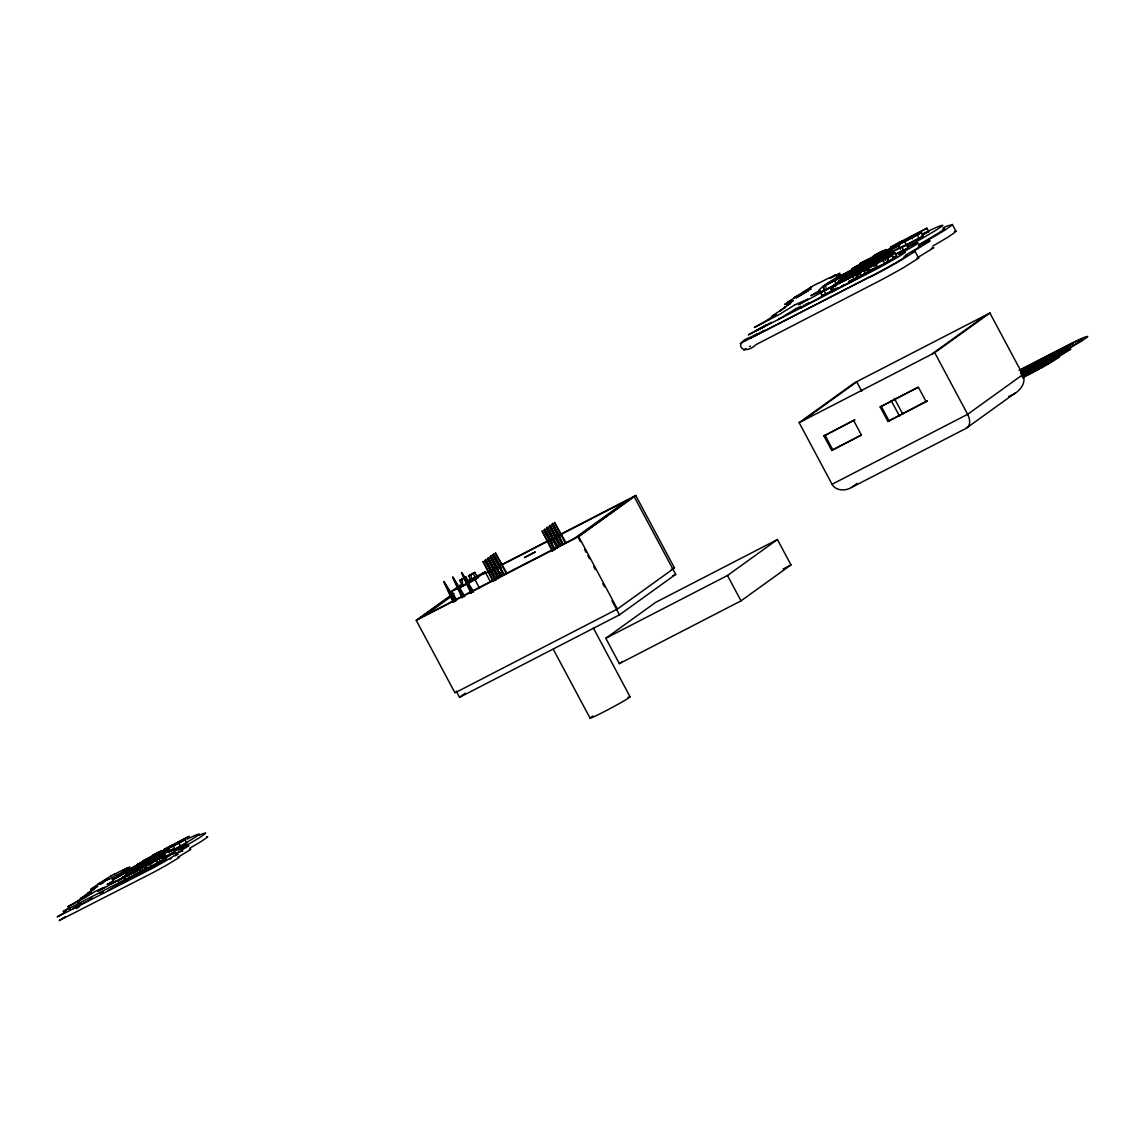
<?xml version="1.0" encoding="UTF-8"?>
<svg xmlns="http://www.w3.org/2000/svg" width="1145" height="1145" viewBox="0 0 1145 1145"><rect width="100%" height="100%" fill="white"/><g stroke="black" fill="none" stroke-linecap="round" stroke-linejoin="round"><path stroke-width="1.5" d="M916.644 258.512L918.433 257.983A26.85 1.174 -28.1 0 1 918.605 258.14L903.448 267.687A57.579 2.505 -28.1 0 1 898.882 270.277L889.822 275.315A32.947 1.431 -28.1 0 1 886.917 276.89A33.878 1.474 -28.1 0 1 880.333 280.425L756.043 344.616C742.575 357.168 731.984 342.613 751.177 336.974M120.039 874.766L123.488 872.619A63.848 2.791 -28.1 0 0 124.318 872.118L126.179 870.987A32.661 1.431 -28.1 0 0 126.923 870.529L128.483 869.527A34.722 1.517 -28.1 0 0 128.913 869.241L141.679 862.528M943.265 227.726A50.867 2.218 -28.1 0 1 946.357 226.366L952.382 224.477L951.395 225.536A186.105 8.115 -28.1 0 1 950.536 226.209L944.983 230.059A35.667 1.56 -28.1 0 1 942.464 231.619L936.882 234.911A57.737 2.519 -28.1 0 1 933.046 237.13L931.744 237.874A66.496 2.905 -28.1 0 1 920.508 244.2L918.476 245.316M895.061 254.748L908.4 248.05L906.625 244.658L892.485 251.757A25.977 1.131 -28.1 0 1 885.013 255.879A40.275 1.76 -28.1 0 1 873.678 261.861M804.72 305.744L815.941 299.761A48.405 2.118 -28.1 0 1 818.331 298.387L822.382 296.083L820.593 292.719A17.747 0.773 -28.1 0 0 824.185 290.873L826.976 289.399A98.384 4.294 -28.1 0 0 830.54 287.524L835.836 284.704L830.111 288.34L868.683 267.758M835.907 289.198L831.914 291.689L870.486 271.122L867.395 272.553M854.256 268.989L855.057 268.417L856.26 270.664L873.707 261.833L874.909 264.066M919.049 245.445L922.856 243.685A30.056 1.317 -28.1 0 1 924.516 242.955L929.711 241.022A30.471 1.331 -28.1 0 1 930.212 240.965L912.236 252.014L914.841 251.27A26.85 1.174 -28.1 0 1 915.012 251.428L899.856 260.974A57.579 2.505 -28.1 0 1 895.304 263.565L886.23 268.603A32.947 1.431 -28.1 0 1 883.325 270.177A33.878 1.474 -28.1 0 1 876.741 273.698L871.001 276.704M819.834 290.486L813.15 294.337A24.904 1.088 -28.1 0 1 812.106 294.923L810.875 295.711L813.007 294.766A26.979 1.174 -28.1 0 1 813.895 294.351L814.481 294.093A64.75 2.82 -28.1 0 1 815.569 293.635L818.231 292.762A24.947 1.088 -28.1 0 0 819.004 292.519L819.734 292.233A64.363 2.805 -28.1 0 0 821.137 291.66L821.638 291.46A27.208 1.188 -28.1 0 0 822.869 290.916L826.332 289.399L825.201 290.114A24.474 1.073 -28.1 0 1 824.271 290.644L816.142 295.267A42.995 1.875 -28.1 0 0 813.852 296.569L802.23 302.752A66.754 2.905 -28.1 0 1 799.911 303.955L798.451 304.699L799.926 303.84A35.581 1.546 -28.1 0 0 800.741 303.382L801.629 302.881A54.488 2.376 -28.1 0 1 803.132 302.022L808.141 299.088L801.843 301.779A59.368 2.591 -28.1 0 0 800.326 302.466L799.568 302.81M172.108 849.79L173.167 849.132L174.612 853.097M805.522 291.431L804.52 291.889A23 1.002 -28.1 0 0 802.287 293.149L797.893 295.653A33.52 1.46 -28.1 0 1 797.278 295.997L793.857 297.829L797.192 295.854A21.669 0.945 -28.1 0 0 798.008 295.381L803.575 292.018M849.189 273.397L842.405 276.775L845.726 274.886A61.157 2.662 -28.1 0 1 847.085 274.213L869.957 261.861A77.831 3.392 -28.1 0 1 874.708 259.142L879.832 256.179L873.563 259.357A29.011 1.259 -28.1 0 1 867.939 262.191L869.928 260.974M1030.786 367.244L1029.627 367.989L1046.315 359.387A56.921 2.476 -28.1 0 1 1052.412 356.252L1022.242 372.168L1022.828 371.696A24.746 1.073 -28.1 0 0 1020.982 372.64M889.064 253.245L896.95 249.08A85.904 3.75 -28.1 0 1 901 247.177A51.826 2.261 -28.1 0 1 906.697 244.615M847.2 276.331L881.321 258.326L847.243 276.346L848.488 278.564M151.727 866.336L149.222 863.058L150.381 862.314M787.76 302.08L793.113 298.645A21.068 0.916 -28.1 0 1 795.346 297.399L795.761 297.17M890.71 253.303L873.478 263.235A20.123 0.873 -28.1 0 0 869.885 264.982L838.412 281.126L839.614 283.373M175.886 853.626L188.682 845.897A46.702 2.032 -28.1 0 0 188.81 845.697L188.825 845.654A24.346 1.059 -28.1 0 0 188.539 845.611L185.247 846.742A21.598 0.945 -28.1 0 0 184.159 847.2L181.64 848.345A59.325 2.591 -28.1 0 0 180.108 849.06M138.33 865.062L138.917 864.661A24.746 1.073 -28.1 0 0 129.414 869.627L127.439 870.644L134.452 866.751A43.997 1.918 -28.1 0 0 139.404 864.217L146.903 860.181L145.716 860.954M122.443 877.456L122.83 877.184A24.403 1.059 -28.1 0 1 127.653 874.236L141.264 867.18M129.6 870.844L130.616 870.171M1039.545 363.48L1037.356 364.768A48.176 2.104 -28.1 0 0 1032.647 367.473L1021.655 373.685M146.531 863.144L157.266 857.605A20.095 0.873 -28.1 0 1 158.411 856.99L162.175 855.1L164.107 858.721M876.197 262.935L867.91 267.515A92.029 4.007 -28.1 0 0 878.043 262.577M796.076 297.772L797.936 296.669M123.445 877.471L119.366 880.047L129.528 874.809M125.435 881.049C124.991 883.511 124.018 877.829 124.275 876.941M471.497 579.298L468.491 581.86L469.078 582.948L477.88 577.638L474.746 572.385L468.534 575.892L471.554 581.202L477.88 577.638L468.491 581.86L477.88 577.638M113.398 880.791L108.718 883.482A22.327 0.973 -28.1 0 1 107.816 883.997L107.115 884.47L108.489 883.868A18.978 0.83 -28.1 0 1 109.09 883.611L109.276 883.525A43.41 1.889 -28.1 0 1 110.178 883.138L111.824 882.68A19.308 0.844 -28.1 0 0 112.296 882.552L112.596 882.437A45.313 1.975 -28.1 0 0 113.827 881.965L113.985 881.893A20.209 0.887 -28.1 0 0 114.987 881.478L117.062 880.605L109.877 884.756A32.489 1.417 -28.1 0 0 108.274 885.686L105.383 887.303M121.298 883.711L128.197 880.147M1040.576 360.875L1030.7 366.028A18.506 0.801 -28.1 0 1 1026.95 367.846L1026.721 367.931M870.314 271.293L868.697 267.73M122.515 877.456L135.081 870.73A59.182 2.576 -28.1 0 0 138.073 869.112L142.538 866.665A31.13 1.36 -28.1 0 0 134.724 870.715L126.093 876.34L145.959 865.82M467.289 583.435L462.694 585.782L459.675 580.458L465.886 576.951L469.035 582.218L460.218 587.514L459.632 586.426L465.314 584.895L468.448 581.116L469.035 582.218L465.9 580.486M468.534 575.892L474.746 572.385M1026.721 367.903L1040.605 360.832M150.811 861.498L155.648 858.635M103.58 881.951L107.215 879.732M107.029 879.818L106.771 879.36M896.907 245.216A138.617 6.04 -28.1 0 1 911.234 236.543L927.049 228.184L924.23 229.544A144.843 6.312 -28.1 0 1 899.011 242.525L890.395 247.306L891.869 246.59A51.597 2.247 -28.1 0 1 897.394 243.685L903.033 240.765L887.575 250.039A43.925 1.918 -28.1 0 1 880.734 253.546L877.099 255.378M921.854 235.383L928.838 231.533L926.033 232.907A144.843 6.312 -28.1 0 1 922.684 234.639M96.209 885.543L90.884 889.135L95.965 886.989M126.064 874.408L127.968 873.549M858.822 269.948L857.619 267.715A45.199 1.975 -28.1 0 1 850.205 271.895L835.392 279.981A48.791 2.133 -28.1 0 1 823.742 286.15L820.264 288.726A132.419 5.782 -28.1 0 0 819.19 289.871L819.104 290.028A72.493 3.163 -28.1 0 0 819.133 290.315L819.82 290.429M824.872 289.728L822.053 292.075A132.419 5.782 -28.1 0 0 821.623 292.49M456.683 600.18L451.831 591.149L465.314 584.895L459.632 586.426L463.94 584.837L462.694 585.782L462.208 579.098M176.673 854.141L177.489 853.44A21.912 0.959 -28.1 0 0 177.504 853.297L175.929 853.655M1058.638 357.541L1059.454 356.854A21.912 0.959 -28.1 0 0 1059.483 356.696L1057.894 357.054L1070.661 349.311A46.702 2.032 -28.1 0 0 1070.79 349.11L1070.79 349.068A24.346 1.059 -28.1 0 0 1070.518 349.01L1067.226 350.141A21.598 0.945 -28.1 0 0 1066.138 350.613L1064.149 351.501A57.937 2.533 -28.1 0 0 1061.63 352.674L1059.926 353.476L1062.159 352.231M122.973 870.458L124.59 869.499A24.131 1.059 -28.1 0 1 125.835 868.769L127.009 868.096L124.046 869.613A20.81 0.902 -28.1 0 0 122.114 870.386L114.987 873.936M825.03 289.599L823.241 286.25L826.719 283.717A98.771 4.308 -28.1 0 1 827.305 283.287L832.501 280.067A83.442 3.635 -28.1 0 0 834.032 279.137L837.525 277.018A16.602 0.73 -28.1 0 0 838.154 276.632L840.917 274.6A27.194 1.188 -28.1 0 0 840.087 274.814A21.726 0.945 -28.1 0 0 839.457 275.058L836.852 276.145M78.604 901.759L79.592 901.043M892.699 258.67L896.778 256.108L895.147 252.63L884.054 259.085L884.813 258.469A17.447 0.759 -28.1 0 0 886.702 257.281L887.919 259.5M896.778 256.108L892.442 258.298M919.134 247.019L918.075 247.749A17.533 0.759 -28.1 0 1 916.916 248.494L913.796 250.369A39.03 1.703 -28.1 0 1 911.305 251.814L908.772 253.26A22.37 0.973 -28.1 0 1 906.482 254.562L905.795 254.934M147.748 869.613L143.697 872.104M162.003 855.258L150.625 861.598M462.122 583.75L451.831 591.149L474.86 579.298L485.151 571.885L489.96 580.944M460.218 587.514L463.94 584.837M482.789 574.404L635.761 495.484L674.477 567.977L617.398 609.054L454.966 692.854L416.265 620.361L453.348 593.668M417.954 619.402L453.978 593.468M469.078 582.948L472.799 580.272L471.554 581.202L471.067 574.532M453.42 594.942L424.723 615.595L574.217 538.465L627.303 500.265L501.41 565.201M577.867 536.905L634.072 496.458L675.679 574.375L619.488 614.836L459.56 697.334L456.24 691.093M416.265 620.361L578.697 536.561L635.761 495.484M96.094 886.917L90.569 890.653L92.316 889.593M90.856 892.442L91.557 891.883L89.052 892.9A16.803 0.73 -28.1 0 1 88.251 893.229L88.079 893.286A26.764 1.174 -28.1 0 1 87.578 893.458L90.899 890.882A62.317 2.719 -28.1 0 0 91.428 890.524L94.362 888.892A29.169 1.274 -28.1 0 1 93.26 889.665L92.716 890.023A48.806 2.133 -28.1 0 0 91.829 890.624L80.307 898.639L83.241 897.15A28.825 1.259 -28.1 0 1 82.855 897.437L75.169 902.575A37.212 1.617 -28.1 0 1 70.704 905.051L69.172 905.895A31.416 1.374 -28.1 0 0 68.428 906.31L67.555 906.797L69.63 905.795A16.617 0.73 -28.1 0 0 71.291 904.951L85.574 897.422A38.816 1.689 -28.1 0 0 86.705 896.649L88.237 895.648A22.828 1.002 -28.1 0 1 90.312 894.388L91.128 893.916A27.194 1.188 -28.1 0 0 91.986 893.401L94.162 892.027A28.825 1.259 -28.1 0 1 94.649 891.712L97.382 890.323A17.261 0.759 -28.1 0 0 97.969 890.08L99.415 889.436A44.054 1.918 -28.1 0 1 100.66 888.892L104.51 887.318L100.975 889.393A40.132 1.746 -28.1 0 0 99.901 889.994L99.286 890.352A26.263 1.145 -28.1 0 1 98.713 890.681L97.697 891.268L98.47 890.882A40.161 1.746 -28.1 0 0 100.259 889.966L105.125 887.432M989.895 313L934.735 352.703L967.639 414.318C969.972 418.469 971.232 425.697 966.137 428.33L851.408 487.512C845.396 491.162 835.793 491.062 832.057 484.263L799.153 422.648L854.313 382.945L989.895 313L1022.8 374.615C1027.451 384.262 1017.361 393.808 1008.759 396.356M803.675 420.1L856.746 381.9L861.727 391.218M932.302 353.748L985.373 315.548M459.56 697.334L465.328 693.183M823.956 435.944L854.743 419.857L823.956 435.944L831.699 450.443L861.441 435.1L853.698 420.601M887.919 421.446L927.192 400.979L887.919 421.446L880.176 406.947L917.918 387.268M831.699 450.443L860.925 435.157M605.791 638.266L655.756 602.313L777.426 539.538L790.98 564.914L741.015 600.867L619.345 663.642L605.791 638.266L727.476 575.491L777.426 539.538M851.408 487.512L857.161 483.362M619.345 663.642L622.193 661.581M1022.8 374.615L967.639 414.318L832.057 484.263M966.137 428.33L1015.186 393.036M106.127 879.589L100.631 882.695A21.583 0.945 -28.1 0 1 100.073 883.01L97.855 884.198L100.202 882.809A23.816 1.045 -28.1 0 0 101.146 882.251L101.504 882.036A29.312 1.274 -28.1 0 1 102.506 881.435L104.596 879.918A19.408 0.844 -28.1 0 1 105.612 879.245L110.707 876.183M477.937 576.994L485.151 571.885L466.731 581.374M78.418 902.317L77.674 902.847M80.708 903.935L79.592 904.707M79.606 906.468L78.189 907.47M785.47 304.255L793.199 300.562L786.615 305.343L790.651 303.339A37.456 1.632 -28.1 0 1 789.735 303.969A30.586 1.331 -28.1 0 1 789.291 304.269L788.29 304.928A55.103 2.404 -28.1 0 0 787.374 305.543L771.945 316.235L776.181 314.131A37.47 1.632 -28.1 0 1 775.737 314.431L764.903 321.602A55.189 2.404 -28.1 0 1 758.92 324.894L754.412 327.398L755.085 327.069A20.281 0.887 -28.1 0 1 755.657 326.797L757.475 325.881A26.85 1.174 -28.1 0 0 759.894 324.65L780.876 313.587A47.589 2.075 -28.1 0 0 782.207 312.685L784.626 311.125A28.596 1.245 -28.1 0 1 787.216 309.579L792.412 306.416A45.643 1.989 -28.1 0 1 793.084 305.987L794.372 305.2M785.341 307.418L783.81 307.776L785.771 306.617M88.752 900.199L89.94 899.412M96.194 885.457L100.731 883.41M926.877 228.313L928.767 231.605M771.143 322.289L769.941 323.09M784.897 307.733L781.806 309.708M884.813 255.206A36.497 1.589 -28.1 0 1 880.806 257.382L864.203 266.341L871.316 262.806A32.876 1.431 -28.1 0 0 878.888 258.899M880.476 260.445L867.982 266.899M173.21 849.118A36.497 1.589 -28.1 0 0 169.417 850.778L168.158 848.345A111.981 4.881 -28.1 0 1 178.362 842.119L189.226 836.337L187.365 837.253A89.611 3.907 -28.1 0 1 170.118 846.126L164.107 849.475L165.095 849.003A24.102 1.045 -28.1 0 1 172.809 844.967L174.698 848.631M146.045 863.945L132.176 871.073L155.563 858.664M84.014 897.093L85.274 896.277M107.659 879.918L108.474 878.687M160.801 857.505C154.89 861.899 158.268 855.687 160.658 861.985M110.664 876.268L111.151 875.81A19.565 0.859 -28.1 0 1 112.725 874.952L114.872 873.821M766.205 324.679L765.347 325.223M124.762 880.82L125.263 880.662M805.679 291.417L811.161 288.926L810.302 289.356M836.809 288.626L837.625 288.082L836.551 288.798M151.956 858.664L153.945 857.533M172.752 845.01L165.91 849.218A197.241 8.602 -28.1 0 1 162.604 851.222A24.374 1.059 -28.1 0 1 157.08 854.055L146.403 859.866L147.376 859.38A50.151 2.19 -28.1 0 1 155.949 854.871L166.683 849.347A32.461 1.417 -28.1 0 1 173.238 846.112L179.894 842.634M1056.663 352.03L1049.822 356.252A197.241 8.602 -28.1 0 1 1046.516 358.242A24.374 1.059 -28.1 0 1 1040.991 361.09M110.721 884.026L114.328 882.094M781.491 309.894L780.088 310.825A18.406 0.801 -28.1 0 0 779.559 311.254L780.375 311.24M129.628 868.611A19.293 0.844 -28.1 0 0 128.641 868.869L126.766 869.556A20.209 0.887 -28.1 0 1 127.625 869.012L127.138 868.769A23 1.002 -28.1 0 1 128.898 867.624L129.771 867.066L124.419 869.885A16.96 0.744 -28.1 0 0 123.488 870.272L122.973 870.486M855.029 268.445A39.731 1.732 -28.1 0 0 841.217 275.659L838.312 277.133L848.788 271.379A69.745 3.049 -28.1 0 0 854.914 268.231L866.464 262.048L864.876 263.107L866.064 265.339M77.23 908.114L76.472 908.572M1031.831 367.659L1026.65 370.293A84.83 3.707 -28.1 0 1 1021.097 373.442A34.379 1.503 -28.1 0 0 1024.389 371.352L1020.567 373.327M890.753 253.231L884.784 256.265A29.283 1.274 -28.1 0 0 883.554 256.909L843.493 277.906A90.784 3.965 -28.1 0 0 838.369 281.155M153.43 855.802L153.401 855.816A38.558 1.675 -28.1 0 1 143.383 861.369L137.228 864.575L142.739 861.469A62.789 2.734 -28.1 0 1 152.843 856.074L153.416 855.787M78.948 905.137L77.373 906.053M123.603 882.237L122.014 883.224M159.456 862.757L158.654 863.316L159.914 862.715M864.876 263.107L889.264 250.512A91.972 4.007 -28.1 0 1 898.21 245.932L898.954 245.588L854.327 269.032L855.515 271.265M123.13 877.628L120.397 879.088A55.575 2.419 -28.1 0 1 116.175 881.321L110.664 884.097M103.164 882.194L103.036 882.28A24.245 1.059 -28.1 0 1 102.019 882.895L101.218 883.138L102.134 882.566A32.518 1.417 -28.1 0 0 102.334 882.409L102.978 881.936A30.571 1.331 -28.1 0 0 103.25 881.722L104.309 881.035M141.765 866.908L148.592 863.158M1028.367 372.44L1022.113 375.789M873.907 266.47L872.705 264.237L874.293 263.207L845.125 278.392M889.436 254.133L890.638 256.38L849.905 277.305M802.359 294.394L804.119 293.32A20.825 0.902 -28.1 0 0 805.121 292.705L808.499 290.572M126.522 875.581L126.251 875.739A63.848 2.791 -28.1 0 1 125.42 876.24L125.134 876.426M810.889 287.08L811.819 286.78L810.546 287.552M746.068 348.61L743.792 350.241M809.4 302.824L807.697 303.811M875.839 263.178L877.17 265.339M141.594 867.724A32.876 1.431 -28.1 0 1 145.286 866.035C150.925 866.135 163.062 852.009 163.134 861.512M886.502 249.424L885.099 249.996A93.275 4.065 -28.1 0 0 881.163 251.671C860.238 264.423 887.361 245.474 887.704 251.657M889.092 253.245L890.424 252.701L893.787 258.899L869.384 271.479L867.595 268.13L868.554 267.773M153.616 857.075L152.471 857.834L161.688 852.91M1037.527 364.11L1036.368 364.826L1037.084 364.525M796.233 308.52L799.367 307.06A19.751 0.859 -28.1 0 0 799.94 306.817L800.155 306.717A50.981 2.218 -28.1 0 0 801.114 306.287M796.104 308.592L789.291 312.771A28.382 1.231 -28.1 0 0 787.459 313.859A30.228 1.317 -28.1 0 0 786.085 314.689L783.996 316.049A47.589 2.075 -28.1 0 1 782.665 316.95L777.698 319.727M1047.947 363.681L1047.518 363.924A20.395 0.887 -28.1 0 1 1045.786 364.94L1043.739 366.114A58.81 2.562 -28.1 0 1 1039.975 368.246L1028.196 374.601M794.501 305.128L797.263 303.84A23.93 1.045 -28.1 0 0 798.137 303.454L799.067 303.039M769.268 323.491L767.851 324.307M825.058 289.757L824.171 290.3L825.903 289.699A167.671 7.314 -28.1 0 0 858.02 272.61A21.712 0.945 -28.1 0 0 852.896 275.101A41.478 1.803 -28.1 0 1 843.865 279.881L842.348 280.639A18.034 0.787 -28.1 0 1 845.64 278.808L863.029 269.418A50.223 2.19 -28.1 0 0 851.622 275.344L841.203 280.554A30.214 1.317 -28.1 0 0 834.519 284.604M459.675 580.458L465.886 576.951M105.225 880.491L105.225 880.491A17.318 0.759 -28.1 0 1 104.538 880.891M105.326 880.433L106.041 880.018L104.209 880.977A16.488 0.716 -28.1 0 0 102.535 881.965L100.188 883.711M97.869 886.359L96.452 887.203A77.574 3.378 -28.1 0 1 93.217 889.078M126.465 879.99L127.667 879.274M128.383 878.845L129.9 877.957M61.773 918.805L59.211 920.566L153.172 872.519A21.841 0.959 -28.1 0 0 158.897 869.413L165.223 865.878A42.508 1.861 -28.1 0 0 168.429 864.046L177.604 858.478A40.576 1.775 -28.1 0 0 178.606 857.762L179.421 857.075A21.912 0.959 -28.1 0 0 179.45 856.918L177.861 857.276L190.614 849.533A46.702 2.032 -28.1 0 0 190.743 849.332L190.757 849.275A24.346 1.059 -28.1 0 0 190.471 849.232L189.526 849.504M1028.439 372.397L1048.491 362.149A20.338 0.887 -28.1 0 1 1044.626 364.582L1039.231 367.101M842.706 285.62L841.618 286.293L842.877 285.735M118.522 884.398L117.391 885.185L118.107 884.942A55.575 2.419 -28.1 0 0 122.329 882.709L123.503 882.079M891.712 259.257L890.209 260.13M803.761 292.905L803.447 293.091A17.018 0.744 -28.1 0 0 803.031 293.335L801.987 294.036A34.937 1.517 -28.1 0 1 801.743 294.236L798.208 296.526M148.707 860.467L134.208 868.554M764.588 325.667L763.1 326.525M175.257 855.83L176.459 855.129A30.185 1.317 -28.1 0 0 178.219 854.098M1031.445 367.559L1032.79 366.758L1025.734 370.45A44.44 1.932 -28.1 0 1 1021.14 372.812L1020.682 373.041M62.274 918.519L63.934 917.56M162.103 861.498L160.801 862.228M1038.372 367.545L1024.346 375.016A16.602 0.73 -28.1 0 0 1022.857 375.818A29.584 1.288 -28.1 0 1 1026.349 374.129L1029.212 372.597M87.593 894.359L84.573 896.12L86.49 895.275M114.944 886.588L116.432 885.729M1046.043 361.419L1038.114 365.899A20.352 0.887 -28.1 0 1 1032.933 368.575L1028.181 370.908L1039.331 364.883A26.192 1.145 -28.1 0 0 1042.408 363.208L1043.524 362.493L1040.862 363.809A73.294 3.192 -28.1 0 0 1031.058 369.162L1024.904 372.497A20.066 0.873 -28.1 0 1 1022.027 374.029M807.268 304.055L804.935 305.386A54.488 2.376 -28.1 0 0 803.418 306.245L802.545 306.745A35.581 1.546 -28.1 0 1 801.715 307.203L800.255 308.048L801.7 307.304A66.754 2.905 -28.1 0 0 804.019 306.116M890.509 256.394L891.998 255.535A118.536 5.167 -28.1 0 1 878.129 262.52M165.739 856.303L163.807 852.667L156.006 857.018M162.862 861.67L158.311 864.217M807.096 291.002L807.812 290.601L804.577 292.433A19.622 0.859 -28.1 0 1 803.919 292.819M892.012 250.469L885.901 253.503A61.386 2.676 -28.1 0 1 879.532 256.623L874.637 259.285A108.131 4.723 -28.1 0 1 877.814 257.94L892.055 250.454L893.687 254.004M843.221 285.334L844.624 284.547M100.001 883.825L99.114 884.341L100.889 883.539M141.622 863.373L168.501 849.232A56.921 2.476 -28.1 0 0 162.404 852.352M806.008 291.603L803.217 293.063A40.089 1.746 -28.1 0 0 802.216 293.65L795.961 297.056M863.158 264.495L867.366 262.176A20.395 0.887 -28.1 0 1 869.57 261.103L869.885 260.974M863.015 264.996L862.357 265.368A118.579 5.167 -28.1 0 1 853.111 270.549A67.813 2.963 -28.1 0 1 834.533 280.711L822.411 286.923L823.069 286.508M749.546 346.606L750.376 346.133M1046.229 361.319L1049.793 359.458A49.722 2.175 -28.1 0 1 1053.343 357.812A36.497 1.589 -28.1 0 1 1057.121 356.138L1047.475 360.976A17.79 0.773 -28.1 0 1 1042.265 363.852A25.319 1.102 -28.1 0 1 1034.479 367.989L1022.657 373.957M753.453 336.201L750.19 338.305L870.429 276.56M64.535 917.217L65.766 916.53M805.765 291.603L806.81 291.016M867.452 267.229L866.264 267.887L867.452 270.12M141.379 863.502L130.616 869.399L137.243 865.763A44.44 1.932 -28.1 0 0 141.837 863.416L149.007 859.623L147.533 860.525A18.177 0.787 -28.1 0 0 151.369 858.607L155.362 856.803A39.488 1.717 -28.1 0 0 159.656 854.714L163.792 852.667M147.047 869.298L146.016 869.856M164.236 859.866L163.191 860.453M807.611 291.202L807.282 291.345M862.528 262.019L859.924 263.651A28.038 1.217 -28.1 0 0 863.459 261.933L879.89 253.403L862.528 262.019L864.389 265.898M767.493 324.507L767.107 324.722A53.929 2.347 -28.1 0 1 760.709 328.257L757.432 330.061L759.006 329.374A25.576 1.116 -28.1 0 0 761.683 328L764.13 326.74M868.525 271.322L869.356 270.864L868.44 271.222M876.14 267.4L875.395 267.801M917.488 257.725L933.805 247.678A30.471 1.331 -28.1 0 0 933.289 247.735L931.372 248.393M1041.02 368.046L1045.271 365.656A42.508 1.861 -28.1 0 0 1048.476 363.824L1057.637 358.256A40.576 1.775 -28.1 0 0 1058.638 357.541M895.018 252.687L872.705 264.237M753.982 335.9L755.8 334.898M889.593 260.473L888.005 261.346M106.456 879.675L108.646 878.644M1062.818 351.529L1070.503 347.092A123.803 5.396 -28.1 0 0 1072.235 346.062L1075.727 343.944A42.465 1.846 -28.1 0 0 1078.919 341.911L1079.678 341.41A59.826 2.605 -28.1 0 0 1081.009 340.494L1082.182 339.593A21.268 0.93 -28.1 0 0 1082.354 339.378L1082.039 339.278A57.107 2.49 -28.1 0 0 1079.549 340.036L1078.075 340.623A30.958 1.345 -28.1 0 0 1074.998 341.997L1074.554 342.198A45.628 1.989 -28.1 0 0 1072.607 343.114L1019.25 370.536M164.136 858.178L162.204 854.556L154.203 858.865A20.352 0.887 -28.1 0 1 149.022 861.555L144.241 863.903L155.419 857.848A26.192 1.145 -28.1 0 0 158.497 856.174L159.613 855.458L156.951 856.775A73.294 3.192 -28.1 0 0 147.147 862.128L140.992 865.463A20.066 0.873 -28.1 0 1 135.053 868.611L129.084 872.461A69.072 3.02 -28.1 0 0 126.036 874.422M1041.463 366.972L1029.183 373.084A32.876 1.431 -28.1 0 0 1025.505 374.758L1022.871 376.175M65.694 911.878L57.25 916.887L151.226 868.898A21.841 0.959 -28.1 0 0 156.965 865.792L163.291 862.257A42.508 1.861 -28.1 0 0 166.497 860.425L175.672 854.857A40.576 1.775 -28.1 0 0 176.673 854.141M151.712 866.908L150.482 867.581M762.513 326.855L748.358 334.898L876.125 269.29A18.635 0.816 -28.1 0 0 880.219 267.086L886.573 263.55A84.072 3.664 -28.1 0 0 890.195 261.518L894.588 259.013A26.149 1.145 -28.1 0 0 896.406 257.954L897.58 257.267A33.277 1.446 -28.1 0 0 901.287 255.006A36.139 1.574 -28.1 0 0 903.605 253.489A28.353 1.231 -28.1 0 0 905.194 252.158M756.473 334.526L757.904 333.739M764.302 330.204L763.014 330.919M108.618 879.389L109.362 878.974M70.188 907.384L63.132 911.477L157.666 862.672A59.855 2.605 -28.1 0 0 160.801 860.897L162.848 859.723A20.395 0.887 -28.1 0 0 164.579 858.707L164.994 858.464A28.181 1.231 -28.1 0 0 169.947 855.329A23.616 1.03 -28.1 0 0 171.034 854.428M130.072 878.1C128.727 873.334 127.167 873.735 131.661 871.603L150.324 862.314M145.343 866.851L147.19 868.969M788.189 302.123L789.206 301.521L787.774 302.108M757.131 330.218L756.587 330.576A18.778 0.816 -28.1 0 0 757.017 330.361L757.718 330.018M752.065 336.487L752.938 336M760.895 332.093L762.327 331.291M758.648 333.324L760.151 332.494M109.791 878.745L114.987 875.882M181.354 846.513L180.438 847.014M69.559 909.745L70.432 909.259M179.665 849.118L182.814 847.372A46.802 2.047 -28.1 0 0 195.165 840.301L198.271 838.441A29.169 1.274 -28.1 0 0 200.089 837.31L204.239 834.433A155.577 6.784 -28.1 0 0 204.898 833.903L205.756 833.002L202.865 833.717A35.538 1.546 -28.1 0 0 199.459 835.163M143.54 870.801L140.005 872.733A59.182 2.576 -28.1 0 1 137.014 874.351M788.032 302.194L784.769 304.198A20.581 0.902 -28.1 0 0 785.484 304.241M756.201 334.211L756.931 333.81M753.796 335.542L754.627 335.084M106.557 879.618L107.516 878.988M130.873 877.657L131.174 877.499A26.192 1.145 -28.1 0 0 136.942 874.522M108.217 890.452L110.206 889.307A32.489 1.417 -28.1 0 1 111.824 888.377L114.085 886.86M131.317 877.413L132.162 876.956M1023.072 376.662L1025.076 375.46L1024.374 375.76A93.074 4.065 -28.1 0 0 1023.143 376.39M115.874 875.395L117.42 874.565M129.671 873.635L131.017 872.905M1025.648 369.305L1027.28 368.404A38.558 1.675 -28.1 0 0 1037.284 362.851L1036.769 363.108A62.789 2.734 -28.1 0 0 1026.636 368.49L1021.168 371.553L1025.147 369.563M136.012 867.38L137.2 866.736A33.935 1.474 -28.1 0 0 147.791 860.711L142.739 863.273A84.83 3.707 -28.1 0 1 137.185 866.407A45.829 2.004 -28.1 0 1 124.275 873.506L114.557 878.916A111.38 4.852 -28.1 0 0 113.326 880.09M172.795 850.177L187.565 841.876A123.803 5.396 -28.1 0 0 189.297 840.845L192.789 838.727A42.465 1.846 -28.1 0 0 195.981 836.694L196.74 836.193A58.968 2.576 -28.1 0 0 198.343 835.077L199.244 834.376A21.268 0.93 -28.1 0 0 199.416 834.161L199.201 834.061A56.448 2.462 -28.1 0 0 196.325 834.92L195.451 835.278A30.586 1.331 -28.1 0 0 192.503 836.566L191.143 837.195A45.156 1.975 -28.1 0 0 189.154 838.14L187.136 839.113M856.317 270.649L852.266 272.753A102.792 4.48 -28.1 0 0 847.744 275.144L841.432 278.349L846.37 275.516A19.436 0.844 -28.1 0 1 850.778 273.211A31.945 1.388 -28.1 0 0 859.394 268.66L868.282 263.865A110.65 4.823 -28.1 0 1 882.409 256.194L886.359 254.233L884.799 255.206L886.001 257.453M857.963 272.395A45.342 1.975 -28.1 0 1 863.158 269.862L868.182 267.128L857.963 272.395L859.165 274.628M907.212 246.662L917.159 241.223A22.471 0.973 -28.1 0 0 920.78 239.19L926.577 235.813A155.963 6.798 -28.1 0 0 929.01 234.367L934.621 230.989A50.695 2.218 -28.1 0 0 937.755 229.014L939.344 227.969A71.505 3.12 -28.1 0 0 941.118 226.753L942.621 225.579A25.777 1.131 -28.1 0 0 942.793 225.322L941.92 225.365A74.869 3.263 -28.1 0 0 938.141 226.681L935.866 227.626A41.778 1.818 -28.1 0 0 933.132 228.857L929.84 230.388A69.73 3.049 -28.1 0 0 928.395 231.075M135.654 867.566L129.714 870.801M139.003 869.713L141.164 868.44L140.463 868.726A93.074 4.065 -28.1 0 0 129.328 874.465L129.113 874.58M132.147 876.726L131.017 877.657M162.075 861.069L160.844 861.727M845.067 278.793L833.975 284.976L835.664 286.88M870.801 270.292L871.889 269.705M873.177 269.018L874.25 268.431M132.963 876.526L134.623 875.639M148.349 868.726L149.537 868.096M849.375 281.126L848.989 281.341A41.478 1.803 -28.1 0 0 854.055 278.793M171.864 849.919L163.563 853.941A17.79 0.773 -28.1 0 1 158.353 856.832A25.319 1.102 -28.1 0 1 150.567 860.954L137.2 867.724A57.665 2.519 -28.1 0 0 132.262 870.329L128.641 872.175L134.48 868.898M132.849 872.418L141.608 867.724L143.54 871.345A32.876 1.431 -28.1 0 1 147.218 869.67L147.462 869.613M173.797 853.54L172.237 854.37M135.21 875.324L136.713 874.508M142.653 871.817L143.54 871.345M140.019 873.234L141.78 872.29M138.259 874.179L139.132 873.707M135.654 875.581L136.513 875.109M849.762 272.811L853.368 270.864A46.458 2.032 -28.1 0 0 868.497 262.32L869.212 261.847L858.779 266.857A79.406 3.464 -28.1 0 1 854.055 269.275L843.207 275.158L857.619 267.715M847.257 278.664L841.904 281.441L862.071 270.692A47.99 2.09 -28.1 0 1 867.609 268.116M838.612 282.844A67.813 2.963 -28.1 0 1 836.322 284.074L825.86 289.57M848.674 282.157L852.438 280.153M853.698 279.48L854.957 278.808M856.217 278.135L857.49 277.448M860.024 276.088L861.312 275.415M862.586 274.728L863.86 274.041M128.541 874.708L127.682 875.166L131.489 873.792M139.933 869.484L132.391 873.32M133.922 876.497L134.781 876.039M833.131 290.444L832.329 290.873A98.384 4.294 -28.1 0 1 828.765 292.762L825.974 294.236A17.747 0.773 -28.1 0 1 822.382 296.083M833.975 290L835.735 289.07M151.383 861.484L143.812 864.547M173.339 850.406L180.094 847.443A30.328 1.317 -28.1 0 1 180.667 847.329L180.724 847.314A23.372 1.016 -28.1 0 1 179.98 848.159L176.287 850.477A30.185 1.317 -28.1 0 1 174.527 851.508L166.912 855.859L168.63 855.186A18.019 0.787 -28.1 0 1 169.274 854.914A24.074 1.045 -28.1 0 1 170.147 854.542L170.948 854.284M115.216 886.259L116.26 885.715M876.741 255.564L865.334 261.861L866.808 261.16A80.264 3.507 -28.1 0 1 879.274 254.605L899.397 244.3A49.235 2.147 -28.1 0 1 904.664 241.724L914.354 236.657A35.767 1.56 -28.1 0 0 921.453 232.65L923.271 235.984A35.767 1.56 -28.1 0 1 916.172 240.006L906.468 245.073A49.235 2.147 -28.1 0 0 901.187 247.663M864.947 273.841L866.522 273.011M1023.129 376.891L1029.87 372.841L1025.906 374.816A147.691 6.441 -28.1 0 0 1023.301 376.161M133.908 868.511L132.863 869.041A31.631 1.374 -28.1 0 0 131.432 869.756L129.743 870.1A124.104 5.41 -28.1 0 1 116.804 876.87L112.053 879.532L114.156 878.53M142.037 867.137L140.434 867.982A16.602 0.73 -28.1 0 0 138.946 868.783L140.878 872.404A29.584 1.288 -28.1 0 1 144.184 870.815M143.969 870.758L142.366 871.603A16.602 0.73 -28.1 0 0 140.878 872.404M142.939 866.837L145.93 865.191L142.867 866.708M142.323 866.98L141.994 867.796A147.691 6.441 -28.1 0 0 135.854 870.944L129.528 874.207M142.882 867.323L145.93 865.82M135.539 874.923L136.67 874.336A31.13 1.36 -28.1 0 1 143.64 870.715M142.61 866.837L142.452 867.094A29.584 1.288 -28.1 0 0 138.946 868.783M145.243 870.73L143.927 871.417A147.691 6.441 -28.1 0 0 140.449 873.206M178.191 848.216L176.444 849.103M131.46 877.843L132.376 877.371M857.147 274.099L839.815 282.93L845.554 279.752A147.676 6.441 -28.1 0 1 860.697 271.938L861.741 271.479L857.147 274.099L858.936 277.448L863.545 274.843L862.743 275.186M873.592 268.488L873.377 268.588A53.071 2.319 -28.1 0 0 868.382 271.079M851.708 280.654L856.932 277.963M844.781 284.762L843.164 285.592M848.545 282.815L858.936 277.448M485.68 573.33L498.261 566.832M799.153 422.648L934.735 352.703M880.176 406.947L918.419 387.225L926.148 401.723M1021.512 374.945L1039.545 365.67L1021.912 375.131M1021.927 375.345L1046.058 362.178L1042.322 364.024A20.095 0.873 -28.1 0 0 1041.177 364.64L1021.569 374.73M1022.499 377.864L1033.205 372.297A21.841 0.959 -28.1 0 0 1038.944 369.191L1045.872 364.468A74.124 3.235 -28.1 0 1 1036.454 369.205A59.74 2.605 -28.1 0 1 1029.598 372.526L1035.366 369.291L1032.217 370.88A33.591 1.46 -28.1 0 0 1028.611 372.669L1029.627 372.311M671.313 569.609L674.477 567.977M672.516 576.007L675.679 574.375M162.49 851.765L164.365 850.792M139.905 864.618L140.449 864.332A34.379 1.503 -28.1 0 1 129.313 870.558L124.962 872.934A30.786 1.345 -28.1 0 1 116.933 877.184L116.189 877.571A62.474 2.719 -28.1 0 1 116.704 877.17L119.438 875.181A60.914 2.662 -28.1 0 1 120.039 874.766M135.453 868.812L142.023 865.463M182.914 845.411L183.887 844.895M147.648 868.64L149.193 867.853M116.575 885.743L115.115 886.502M150.539 867.323L151.727 866.708M154.561 866.25L152.757 867.151M136.012 875.496L136.899 875.023M783.08 568.979L790.98 564.914M846.713 273.04L848.044 272.353M912.021 241.767L913.366 241.065M914.726 240.364L923.271 235.984M860.797 275.974L862.071 275.315M858.22 277.29L859.509 276.632M1062.961 349.812L1065.866 348.309A32.375 1.417 -28.1 0 1 1067.097 347.679L1068.8 346.82A26.206 1.145 -28.1 0 1 1063.819 349.654L1057.15 353.147A32.461 1.417 -28.1 0 0 1050.58 356.381L1039.86 361.892A50.151 2.19 -28.1 0 0 1031.287 366.414L1030.314 366.901L1040.948 361.119M181.94 845.912L180.982 846.398A122.2 5.324 -28.1 0 1 173.954 850.005M153.502 861.011L144.699 865.649A33.591 1.46 -28.1 0 1 148.292 863.86L151.455 862.257L145.658 865.52A59.74 2.605 -28.1 0 0 152.485 862.214M150.639 867.108L155.434 864.632M165.195 859.365C169.274 847.887 150.539 865.649 149.222 863.058M881.736 259.786L886.588 257.324M863.344 274.657L864.604 274.013M120.483 873.148L122.171 872.29M154.146 857.118L155.663 856.374L153.444 857.734A48.176 2.104 -28.1 0 0 148.736 860.453M185.118 844.266L186.02 843.808M154.46 860.525L158.625 858.406M152.514 865.992L159.255 862.543M157.251 863.702L159.255 862.686M845.582 273.626L842.076 275.358M1019.365 370.15L1070.976 343.586A25.018 1.088 -28.1 0 1 1073.38 342.384L1074.139 342.012A40.519 1.76 -28.1 0 1 1078.733 339.807L1079.449 339.478A35.538 1.546 -28.1 0 1 1084.845 337.131L1087.736 336.401L1086.877 337.317A155.577 6.784 -28.1 0 1 1086.219 337.832L1082.068 340.723A29.169 1.274 -28.1 0 1 1080.25 341.854L1077.144 343.715A43.739 1.904 -28.1 0 1 1073.581 345.79A47.933 2.09 -28.1 0 1 1064.778 350.771L1053.529 356.596A16.989 0.744 -28.1 0 0 1050.995 357.999A22.485 0.988 -28.1 0 0 1050.552 358.242L1049.235 359.029L1051.468 357.999A36.468 1.589 -28.1 0 1 1053.386 357.04A48.262 2.104 -28.1 0 1 1055.719 355.909L1059.64 354.063A76.228 3.32 -28.1 0 1 1060.513 353.676L1063.19 352.617A31.101 1.36 -28.1 0 1 1063.605 352.545L1063.676 352.531A23.201 1.016 -28.1 0 1 1062.732 353.504L1059.225 355.694A30.185 1.317 -28.1 0 1 1057.465 356.725L1049.851 361.076L1051.368 360.503A18.835 0.816 -28.1 0 1 1052.226 360.131A24.074 1.045 -28.1 0 1 1053.099 359.759L1053.887 359.501M119.466 873.678L118.379 874.222M146.03 870.314L147.233 869.713M1062.231 349.168L1073.166 343.357L1071.276 344.287A89.611 3.907 -28.1 0 1 1054.03 353.161L1048.018 356.496L1049.006 356.038A24.102 1.045 -28.1 0 1 1056.72 352.002M184.674 840.33L185.705 839.815M146.059 869.685L147.047 869.198M130.072 869.928L128.34 870.93A40.161 1.746 -28.1 0 1 114.171 878.516M155.849 857.09L153.802 857.906A75.928 3.306 -28.1 0 0 151.956 858.664M137.557 874.193L139.075 873.449M923.171 233.609L924.616 232.893M888.119 260.817L888.52 260.631A17.447 0.759 -28.1 0 1 886.76 261.747M186.821 843.421L184.889 839.786L183.186 840.645A32.375 1.417 -28.1 0 0 181.955 841.274L179.049 842.777A122.2 5.324 -28.1 0 1 168.158 848.359M125.75 870.501L126.751 870A43.667 1.904 -28.1 0 1 127.796 869.499M175.6 849.533L175.171 849.733A32.461 1.417 -28.1 0 0 174.341 850.148M925.375 232.521L926.892 231.791M907.412 247.306L917.073 243.026A39.603 1.732 -28.1 0 1 917.789 242.84L918.075 242.826A28.11 1.231 -28.1 0 1 917.331 243.67L916.286 244.4A17.533 0.759 -28.1 0 1 915.127 245.144L912.007 247.005A39.03 1.703 -28.1 0 1 909.516 248.451L906.983 249.911A22.614 0.988 -28.1 0 1 903.992 251.585L898.668 254.605L901.344 253.517A25.505 1.116 -28.1 0 1 902.332 253.074A33.176 1.446 -28.1 0 1 903.663 252.501L905.122 252.115M897.036 253.26L898.739 252.444M148.964 862.7L149.966 862.228M1031.903 367.516L1032.547 366.801M852.281 268.646L860.897 264.109A55.89 2.433 -28.1 0 0 875.281 256.179L874.479 256.552A99.386 4.337 -28.1 0 0 859.795 264.352L851.937 268.717L854.571 273.097M179.264 849.461L178.162 849.976M139.962 873.034C142.352 870.028 137.658 868.139 135.411 870.687A26.192 1.145 -28.1 0 1 129.228 873.964L128.168 874.479M830.268 288.282L832.157 291.589M826.218 293.564L827.692 293.063A167.671 7.314 -28.1 0 0 833.403 290.057M825.888 293.721L824.658 294.265A27.208 1.188 -28.1 0 1 823.913 294.608M136.842 871.059L138.774 874.68M148.349 869.155L149.723 868.54M150.653 868.11L152.256 867.38M101.347 893.057L100.188 893.572M117.334 884.913L118.35 884.47M162.204 854.556L161.359 854.9L165.882 852.438A49.722 2.175 -28.1 0 1 169.431 850.778M178.921 852.338L180.409 851.694M806.323 303.955L805.364 304.37M807.669 303.368L808.971 302.81M102.606 892.513L103.479 892.127M921.482 232.635L908.901 239.076A182.37 7.958 -28.1 0 1 896.979 245.173M169.417 859.322L170.562 858.822A18.019 0.787 -28.1 0 1 171.22 858.535M836.68 276.217L836.437 276.203A25.949 1.131 -28.1 0 1 837.381 275.601L838.326 274.943L836.737 275.229A28.425 1.245 -28.1 0 1 838.884 273.855L839.557 273.426A20.181 0.873 -28.1 0 0 839.872 273.24L832.3 277.19A23.243 1.016 -28.1 0 0 830.869 277.791L830.082 278.12L832.343 276.761A31.974 1.388 -28.1 0 1 834.118 275.745L835.764 274.8L831.284 277.09A28.439 1.245 -28.1 0 0 828.708 278.149L817.845 283.531M823.427 294.809L823.183 294.909A62.646 2.734 -28.1 0 1 821.537 295.596M803.418 291.989L803.289 291.875A24.46 1.073 -28.1 0 1 804.549 291.045L812.707 286.064A29.784 1.302 -28.1 0 1 814.524 285.076L817.716 283.43M1044.197 358.428L1045.328 357.984L1036.769 362.235L1041.835 359.401A65.236 2.848 -28.1 0 1 1044.183 358.428M181.454 851.265L182.026 851.078A30.328 1.317 -28.1 0 1 182.599 850.95M796.176 297.8L800.756 295.353A32.346 1.417 -28.1 0 0 801.972 294.637M876.211 262.892L871.588 265.239A53.071 2.319 -28.1 0 0 866.264 267.887M918.877 246.39L919.091 246.318A40.333 1.76 -28.1 0 1 919.578 246.189L919.793 246.175A28.239 1.231 -28.1 0 1 919.134 247.019M954.443 231.447L955.96 231.19L954.973 232.249A186.105 8.115 -28.1 0 1 954.128 232.922L948.575 236.772A35.667 1.56 -28.1 0 1 946.042 238.332L940.474 241.624A57.737 2.519 -28.1 0 1 936.639 243.842L935.322 244.601A66.496 2.905 -28.1 0 1 932.688 246.089M206.658 836.752L207.703 836.666L206.844 837.525A155.577 6.784 -28.1 0 1 206.172 838.054L202.021 840.945A29.169 1.274 -28.1 0 1 200.203 842.076L197.097 843.922A46.802 2.047 -28.1 0 1 189.841 848.13M1030.801 367.201L1023.301 371.252A43.997 1.918 -28.1 0 1 1020.653 372.612M1039.56 363.409L1035.309 365.613A18.177 0.787 -28.1 0 1 1031.488 367.531M906.912 255.464L905.452 255.865A33.176 1.446 -28.1 0 0 904.121 256.437M740.214 343.514L877.914 272.653A18.635 0.816 -28.1 0 0 882.022 270.435L888.363 266.914A84.072 3.664 -28.1 0 0 891.998 264.867L896.378 262.377A26.149 1.145 -28.1 0 0 898.195 261.318L898.782 260.974A34.393 1.503 -28.1 0 0 905.366 256.866A28.353 1.231 -28.1 0 0 906.983 255.521M113.384 880.662L113.326 880.634A96.023 4.194 -28.1 0 1 113.155 880.505A63.018 2.748 -28.1 0 1 113.341 880.09M473.615 591.793L461.736 572.457L471.54 592.852M464.784 596.345L452.905 577.008L462.723 597.404M455.953 600.896L444.074 581.574L453.892 601.969M472.971 592.251L461.464 572.715L470.91 593.31M464.14 596.803L452.633 577.266L462.079 597.876M455.309 601.354L443.802 581.817L453.248 602.427M473.157 573.674L476.148 578.869M464.312 578.254L466.545 582.132M565.616 542L554.466 522.335L565 542.444M562.982 543.904L551.818 524.238L562.352 544.347M560.334 545.793L549.185 526.142L559.719 546.251M557.687 547.696L546.537 528.045L557.071 548.154M555.053 549.6L543.889 529.949L554.423 550.044M506.519 572.486L495.37 552.82L505.904 572.929M503.872 574.389L492.722 554.724L503.256 574.833M501.238 576.293L490.074 556.627L500.608 576.736M498.59 578.196L487.441 558.531L497.975 578.64M495.942 580.1L484.793 560.435L495.327 580.544M560.105 537.034L552.634 523.294L562.81 543.574M560.778 545.034L549.986 525.197L560.163 545.478M558.13 546.938L547.339 527.101L557.515 547.382M552.176 542.73L544.705 529.004L554.867 549.285M552.849 550.745L542.057 530.908L552.233 551.189M500.995 567.519L493.538 553.779L503.7 574.06M498.361 569.423L490.89 555.683L501.066 575.964M500.022 572.471L501.682 575.52M499.034 577.423L488.242 557.586L498.418 577.867M496.386 579.327L485.594 559.49L495.771 579.771M493.753 581.231L482.961 561.394L493.123 581.674M952.382 224.549L955.96 231.19M917.188 234.811L918.977 238.174M911.162 236.571L912.365 238.818M915.027 251.285L918.619 258.011M904.664 241.724L906.468 245.073M901.959 247.234L903.749 250.583M899.025 242.511L900.228 244.758M898.539 245.903L900.328 249.252M898.21 245.932L899.412 248.179M890.61 247.148L891.798 249.381M891.783 254.304L893.572 257.668M888.849 249.367L890.037 251.614M889.422 252.988L890.624 255.235M886.874 253.388L888.076 255.636M885.901 253.503L887.103 255.75M886.874 256.967L888.076 259.199M883.525 253.732L884.727 255.979M884.555 258.155L885.743 260.402M882.409 256.194L883.611 258.426M880.72 253.56L881.908 255.807M883.096 260.516L884.885 263.88M880.448 256.866L881.65 259.099M879.732 256.151L880.92 258.384M879.389 255.607L880.591 257.854M878.401 257.052L879.603 259.285M876.369 254.204L877.557 256.451M874.336 255.535L875.539 257.782M874.122 256.194L875.31 258.441M876.011 260.802L877.199 263.049M875.209 262.334L876.412 264.581M874.236 262.463L875.438 264.695M875.181 264.624L876.97 267.987M873.478 263.235L874.665 265.483M871.316 262.806L872.519 265.053M869.957 261.861L871.646 265.211M868.525 262.148L869.699 264.567M869.885 264.996L871.087 267.229M866.951 259.7L868.153 261.947M864.933 262.749L866.121 264.996M867.466 268.259L869.255 271.623M865.763 267.658L866.965 269.905M864.375 266.227L865.577 268.474M865.062 268.66L866.264 270.907M863.988 268.731L865.191 270.979M861.999 267.773L863.187 270.02M863.731 270.893L865.52 274.242M859.408 268.66L860.611 270.907M857.891 266.699L859.093 268.946M859.981 272.954L861.784 276.303M856.074 268.13L857.261 270.363M854.929 271.909L856.131 274.142M855.701 275.129L857.49 278.493M852.281 275.258L853.483 277.491M851.637 275.33L852.825 277.577M847.958 274.041L849.146 276.288M847.085 274.213L848.273 276.446M846.37 275.516L847.572 277.763M846.656 276.976L847.844 279.223M844.48 277.305L845.668 279.537M841.217 275.659L842.419 277.906M839.5 276.389L840.702 278.621M834.519 280.711L836.322 284.074M894.317 398.288L902.732 414.046M832.916 286.951L834.705 290.3M831.327 287.538L833.116 290.902M891.182 400.521L899.569 416.222M826.103 287.28L824.901 285.033L842.949 275.616L840.144 277.176A60.613 2.648 -28.1 0 1 823.241 286.236M822.783 286.837L824.572 290.2M824.185 290.873L825.974 294.236M881.206 406.203L888.949 420.702M825.001 435.2L832.744 449.699M727.476 575.491L741.015 600.867M578.697 536.561L617.398 609.054M578.712 538.465L580.372 541.585M584.537 549.371L586.197 552.491M587.857 555.611L589.518 558.717M593.683 566.517L595.343 569.637M602.842 583.664L604.503 586.784M611.988 600.81L619.488 614.836M593.339 627.975L630.065 696.775M553.321 649.344L590.061 718.144M473.586 579.227L474.173 580.315M178.319 842.133L180.252 845.754M164.279 849.361L165.567 851.78M163.563 853.941L165.495 857.576M155.491 858.693L157.423 862.328M143.268 866.135L145.2 869.771M132.648 871.574L134.58 875.195M123.803 876.784L125.735 880.405M474.86 579.298L479.569 588.401M849.547 281.971A147.676 6.441 -28.1 0 1 862.5 275.301M890.395 252.701A24.26 1.059 -28.1 0 1 878.859 258.927M942.907 228.957A74.869 3.263 -28.1 0 1 943.709 228.728L944.582 228.685A25.777 1.131 -28.1 0 1 944.425 228.928L942.907 230.102A71.505 3.12 -28.1 0 1 941.133 231.333L939.544 232.378A50.695 2.218 -28.1 0 1 936.41 234.339L930.799 237.731A155.963 6.798 -28.1 0 1 928.366 239.176L922.569 242.554A22.471 0.973 -28.1 0 1 918.963 244.586M902.747 250.555A51.826 2.261 -28.1 0 1 908.486 247.978M899.211 252.215A85.904 3.75 -28.1 0 1 902.79 250.54M910.704 242.439A182.37 7.958 -28.1 0 1 906.869 244.4M855.93 277.834A21.712 0.945 -28.1 0 1 858.492 276.603M865.033 273.483A47.99 2.09 -28.1 0 1 869.399 271.479M893.744 258.927A118.536 5.167 -28.1 0 1 879.918 265.883M879.245 266.227A92.029 4.007 -28.1 0 1 871.073 270.206M803.289 305.3A59.368 2.591 -28.1 0 1 803.633 305.142M628.033 697.391A22.685 0.988 -28.1 0 1 609.169 709.056A22.685 0.988 -28.1 0 1 592.953 715.997M1031.702 367.745A33.935 1.474 -28.1 0 1 1021.125 373.757M1062.975 349.798A122.2 5.324 -28.1 0 1 1052.055 355.379M1052.026 355.408A111.981 4.881 -28.1 0 1 1062.274 349.139M1053.972 359.644A23.93 1.045 -28.1 0 1 1052.727 360.675A28.181 1.231 -28.1 0 1 1047.961 363.681M124.819 880.791A24.403 1.059 -28.1 0 1 129.414 877.972M139.175 873.506A104.123 4.537 -28.1 0 1 137.557 874.394M132.748 876.97A104.123 4.537 -28.1 0 1 117.677 884.971M163.878 861.083A74.124 3.235 -28.1 0 1 155.777 865.148M154.017 866.035A59.74 2.605 -28.1 0 1 148.521 868.697M146.646 869.27A33.591 1.46 -28.1 0 1 149.308 867.939M166.64 858.678A20.338 0.887 -28.1 0 1 163.034 860.954M138.888 868.998A104.123 4.537 -28.1 0 1 114.314 882.108M161.932 857.462A74.124 3.235 -28.1 0 1 152.543 862.171M164.694 855.057A20.338 0.887 -28.1 0 1 160.715 857.548M136.47 875.395A93.074 4.065 -28.1 0 1 139.203 873.978M118.88 880.677A40.161 1.746 -28.1 0 1 117.964 881.163M172.251 853.998A36.497 1.589 -28.1 0 1 175.142 852.739M168.115 855.916A49.722 2.175 -28.1 0 1 171.006 854.571M185.948 843.922A26.206 1.145 -28.1 0 1 182.585 845.84M184.86 839.8A26.206 1.145 -28.1 0 1 179.908 842.62M77.101 906.196A37.212 1.617 -28.1 0 1 72.636 908.686M72.75 908.815A16.617 0.73 -28.1 0 0 73.223 908.572L87.507 901.043A38.816 1.689 -28.1 0 0 88.251 900.543M90.913 898.825A22.828 1.002 -28.1 0 1 92.244 898.009M116.232 885.4A20.209 0.887 -28.1 0 1 115.917 885.529L115.759 885.586A45.313 1.975 -28.1 0 1 115.058 885.872M113.899 886.273A19.308 0.844 -28.1 0 1 113.827 886.302M118.293 881.063A62.474 2.719 -28.1 0 1 118.465 880.934M182.642 851.193A23.372 1.016 -28.1 0 1 182.57 851.265M103.651 882.409A36.282 1.589 -28.1 0 0 102.42 883.167A23.558 1.03 -28.1 0 0 100.703 884.284L100.502 884.427A33.563 1.46 -28.1 0 0 100.302 884.555M171.02 851.551A48.262 2.104 -28.1 0 1 171.607 851.265M168.945 852.567A36.468 1.589 -28.1 0 1 169.403 852.338M122.73 872.003A16.975 0.744 -28.1 0 1 123.274 871.731M90.069 892.928A28.582 1.245 -28.1 0 1 88.766 893.687M82.612 898.252A26.965 1.174 -28.1 0 1 82.955 897.88M152.829 855.172L161.416 850.95L160.286 851.393A65.236 2.848 -28.1 0 0 157.938 852.352L152.829 855.172M533.298 553.092L524.467 557.572L535.302 551.904L533.298 553.092M156.679 853.826L146.789 858.993A18.506 0.801 -28.1 0 1 143.039 860.825L156.693 853.798M1035.982 365.613L1035.867 365.699A75.928 3.306 -28.1 0 1 1037.699 364.94L1047.704 359.702L1043.567 361.748A39.488 1.717 -28.1 0 1 1039.274 363.838L1035.982 365.613M1026.45 373.685L1021.97 376.147A31.13 1.36 -28.1 0 1 1026.464 373.671"/></g></svg>
